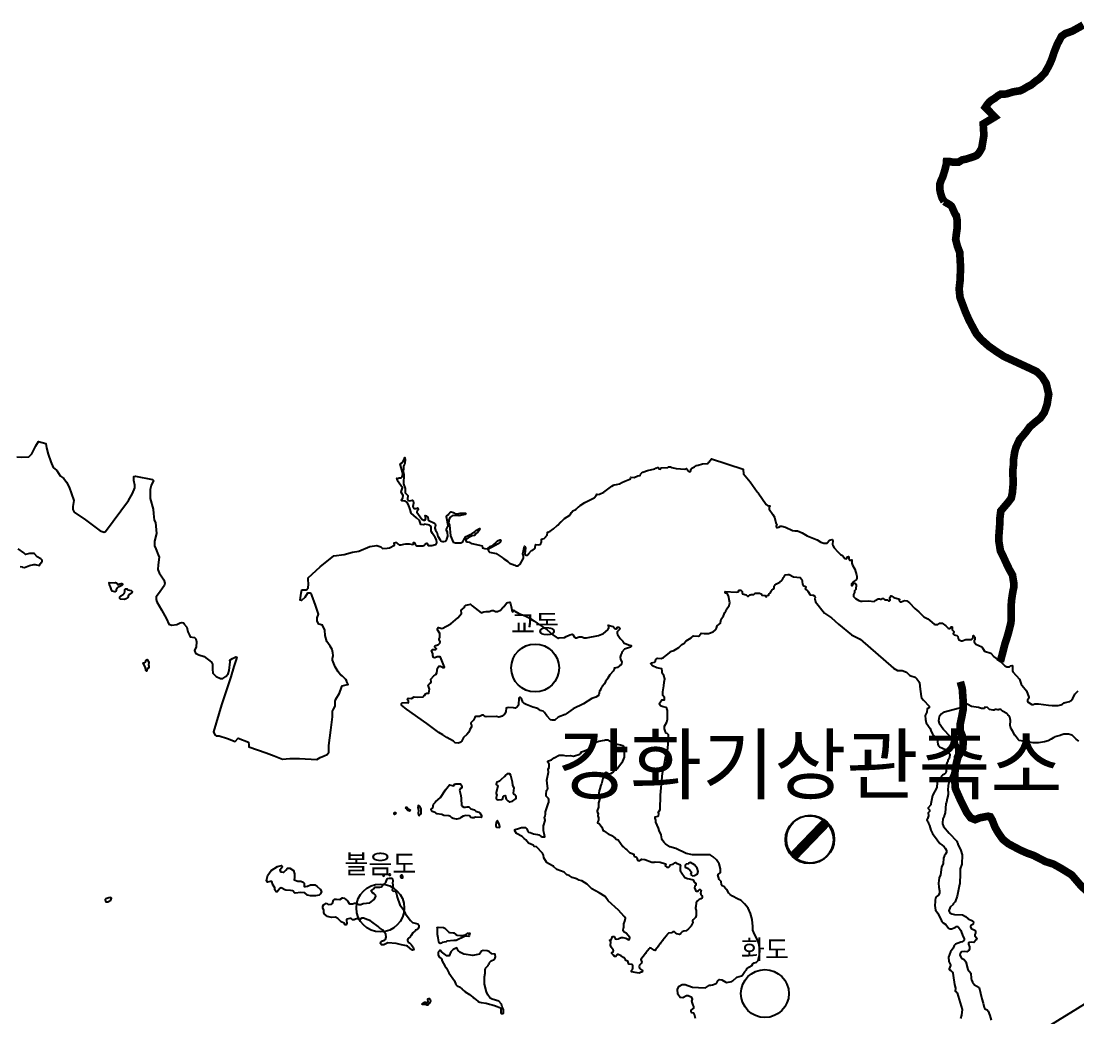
# Model space of a CAD drawing. Header units: millimetres. Extents: x -19392 to 580976, y -49129 to 736091.
# Drawn here: x 109746 to 164931, y 458038 to 510086 of the extents above; entities that cross this region are included whole.
import ezdxf
from ezdxf.enums import TextEntityAlignment as Align

# ---------------------------------------------------------------- set-up
doc = ezdxf.new("R2010")
doc.units = ezdxf.units.MM
for name, color, linetype in [('2121', 7, 'Continuous'), ('2122', 7, 'Continuous'), ('2411', 7, 'Continuous'), ('AWS', 4, 'Continuous'), ('AWS명', 2, 'Continuous'), ('EL', 2, 'Continuous'), ('Point', 1, 'Continuous'), ('관측소명', 3, 'Continuous'), ('기상청', 1, 'Continuous'), ('티센', 6, 'Continuous')]:
    doc.layers.add(name, color=color, linetype=linetype)
doc.styles.get("Standard").update_dxf_attribs({"font": ''})
doc.styles.get('Standard').set_extended_font_data('Gulim')

# ---------------------------------------------------------------- blocks, each defined once
blk = doc.blocks.new('관측소(기상청)')
at = {"layer": '기상청', "const_width": 500}
blk.add_lwpolyline([(821, 874), (-914, -926)], dxfattribs=at)
at = {"layer": '기상청'}
blk.add_circle((-46, -26), 1250, dxfattribs=at)

msp = doc.modelspace()

# ---------------------------------------------------------------- linework, layer by layer
at = {"layer": '2121', "color": 7}
for points in [[(109516, 487332), (109760, 487317), (110152, 487332), (110300, 487495), (110508, 487917), (110648, 488131), (110841, 488080), (111041, 488028), (111070, 487813), (111166, 487480), (111292, 487080), (111425, 486770), (111610, 486622), (111776, 486347), (111978, 486205), (112117, 486019), (112251, 485747), (112505, 485059), (112453, 484734), (112453, 484578), (112511, 484451), (113101, 484046), (113871, 483478), (114085, 483409), (114155, 483438), (115347, 485059), (115556, 485423), (115677, 485718), (115677, 485852), (115625, 486106), (115637, 486309), (115718, 486320), (116609, 486158), (116656, 486106), (116528, 485840), (116493, 485626), (116476, 485406), (116493, 485163), (116638, 484607), (116667, 484381), (116696, 484028), (116760, 483907), (116812, 483328), (116719, 482923), (116708, 482691), (116777, 482535), (116910, 482222), (116951, 482089), (116910, 481701), (116887, 481458), (116951, 481279), (117205, 480914), (117246, 480740), (117223, 480590), (116922, 480185), (116806, 480023), (116800, 479889), (116841, 479768), (117078, 479351), (117344, 478876), (117466, 478604), (117616, 478552), (117883, 478581), (118051, 478662), (118143, 478685), (118224, 478674), (118265, 478604), (118398, 478442), (118456, 478199), (118531, 478026), (118572, 477933), (118792, 477892), (118861, 477835), (118902, 477672), (118884, 477406), (118792, 477215), (118855, 477082), (119023, 476989), (119307, 476908), (119695, 476619), (119747, 476503), (119735, 476243), (119764, 476029), (119926, 475866), (120152, 475757), (120273, 475751), (120435, 475861), (120557, 476005), (120609, 476179), (120655, 476631), (120650, 476712), (120777, 476804), (120962, 476885), (121003, 476868), (120974, 476752), (120852, 476393), (120690, 475843), (120216, 474385), (119799, 472978), (119862, 472816), (119932, 472764), (120082, 472764), (120528, 472619), (120922, 472469), (121084, 472642), (121616, 472440), (121645, 472295), (121645, 472197), (122537, 471871)], [(122537, 471871), (122959, 471716), (123388, 471554), (123770, 471589), (124279, 471577), (125182, 471537), (125356, 471629), (125576, 471728), (125720, 471797), (125819, 471919), (125819, 472266), (125871, 472660), (125923, 473065), (126004, 473765), (126010, 474049), (126050, 474153), (126143, 474315), (126143, 474466), (126143, 474576), (126172, 474680), (126380, 474987), (126479, 475293), (126513, 475369), (126728, 475427), (126820, 475450), (126754, 475582), (126748, 475621), (126700, 475709), (126503, 475896), (126478, 475897), (126478, 475909), (126448, 475931), (126448, 475944), (126428, 475956), (126300, 476112), (126142, 476365), (126010, 476722), (126005, 476803), (126033, 476965), (126029, 477097), (125982, 477267), (125881, 477454), (125714, 477695), (125714, 477695), (125616, 478008), (125599, 478280), (125483, 478547), (125292, 478604), (125211, 478755), (125211, 478929), (125269, 479120), (125118, 479583), (124927, 480115), (124852, 480214), (124696, 480214), (124563, 479982), (124389, 479832), (124314, 479849), (124372, 480214), (124406, 480381), (124505, 480381), (124655, 480381), (124736, 480497), (124754, 480688), (124736, 480937), (124736, 481018), (125367, 481591), (126074, 482164), (126612, 482240), (127052, 482355), (127376, 482413), (127949, 482645), (128314, 482697), (128529, 482641), (128529, 482641), (128616, 482552), (128865, 482561), (128978, 482580), (129237, 482723), (129243, 482754), (129231, 482767), (129220, 482842), (129289, 482866), (129350, 482862), (129440, 482775), (129487, 482744), (129592, 482736), (129740, 482779), (129837, 482795), (130012, 482792), (130193, 482758), (130193, 482758), (130228, 482807), (130241, 482857), (130267, 482863), (130332, 482740), (130345, 482740), (130380, 482704), (130417, 482685), (130739, 482690), (130752, 482709), (130785, 482711), (130857, 482782), (130874, 482813), (130931, 482827), (131003, 482701), (131191, 482698), (131391, 482750), (131418, 482770), (131456, 482844), (131434, 483005), (131373, 483129), (131224, 483331), (131181, 483416), (131166, 483454), (131157, 483662), (131133, 483720), (131071, 483765), (130996, 483788), (130803, 483810), (130753, 483786), (130621, 483800), (130542, 484011), (130392, 484144), (130114, 484387), (130068, 484578), (129969, 484827), (129906, 484954), (129778, 485024), (129628, 485041), (129593, 485070), (129651, 485105), (129674, 485197), (129697, 485319), (129616, 485446), (129587, 485510), (129633, 485608), (129657, 485713), (129570, 485846), (129396, 486077), (129367, 486225), (129419, 486206), (129489, 486240), (129587, 486246), (129637, 486296), (129677, 486414), (129678, 486470), (129540, 486977), (129567, 486981), (129662, 487045), (129752, 487197), (129790, 487300), (129801, 487192), (129780, 487012), (129760, 486937), (129747, 486925), (129721, 486850), (129722, 486732), (129704, 486563), (129727, 486419), (129712, 485932), (129793, 485689), (129799, 485456), (129897, 485345), (129934, 485317), (129931, 485124), (129979, 485057), (130042, 485034), (130186, 485069), (130211, 485044), (130234, 484918), (130234, 484918), (130206, 484744), (130212, 484701), (130267, 484637), (130367, 484641), (130455, 484678), (130485, 484590), (130476, 484563), (130421, 484509), (130407, 484447), (130670, 484086), (130770, 484029), (130832, 484022), (130876, 484109), (130848, 484268), (130905, 484262), (130978, 484182), (131001, 484057), (131037, 484006), (131335, 483876), (131369, 483831), (131384, 483763), (131356, 483607), (131379, 483513), (131461, 483400), (131511, 483198), (131627, 482997), (131682, 482933), (131743, 482917), (131825, 482913), (131907, 482931), (131949, 482976), (131949, 482976), (131983, 483033), (132003, 483084), (132024, 483184), (132008, 483404), (131960, 483479), (131961, 483554), (132006, 483668), (132051, 483740), (132053, 483750), (131970, 484116), (131965, 484207), (131985, 484259), (132052, 484314), (132078, 484351), (132140, 484408), (132207, 484456), (132331, 484432), (132449, 484364), (132561, 484359), (132609, 484378), (132668, 484401), (132776, 484389), (132955, 484387), (132967, 484371), (132960, 484338), (132929, 484319), (132607, 484253), (132347, 484266), (132257, 484256), (132201, 484226), (132125, 484161), (132125, 484161), (132096, 484077), (132084, 484020), (132077, 483952), (132072, 483893), (132110, 483761), (132161, 483201), (132300, 482880), (132436, 482841), (132705, 482848), (132780, 482873), (132811, 482897), (132851, 482959), (132877, 483039), (132974, 483172), (132992, 483171), (133200, 483275), (133288, 483308), (133407, 483394), (133496, 483495), (133685, 483597), (133704, 483597), (133652, 483477), (133588, 483415), (133588, 483402), (133513, 483335), (133498, 483334), (133465, 483307), (133449, 483266), (133396, 483233), (133303, 483205), (133097, 483102), (133097, 483102), (133021, 483046), (132971, 482981), (132966, 482962), (132988, 482919), (133031, 482900), (133168, 482878), (133280, 482802), (133684, 482724), (133821, 482687), (133832, 482587), (133962, 482541), (134078, 482536), (134113, 482545), (134233, 482649), (134390, 482715), (134543, 482849), (134543, 482861), (134631, 482946), (134737, 483000), (134782, 483002), (134794, 482983), (134787, 482921), (134774, 482896), (134653, 482792), (134534, 482719), (134270, 482590), (134212, 482553), (134168, 482510), (134142, 482469), (134166, 482397), (134203, 482359), (134203, 482359), (134551, 482294), (134766, 482145), (134873, 482083), (134947, 482007), (135151, 481885), (135151, 481872), (135163, 481872), (135255, 481789), (135529, 481685), (135584, 481640), (135665, 481639), (135722, 481663), (135798, 481737), (135960, 482000), (135973, 482035), (135980, 482159), (135946, 482268), (136034, 482661), (136081, 482588), (136056, 482271), (136099, 482207), (136187, 482199), (136234, 482243), (136246, 482268), (136403, 482442), (136466, 482469), (136573, 482555), (136593, 482586), (136608, 482736), (136621, 482748), (136764, 482733), (136764, 482733), (136846, 482763), (136889, 482806), (136916, 482887), (136912, 483031), (136919, 483040), (136996, 483052), (137063, 483078), (137145, 483156), (137145, 483169), (137222, 483251), (137236, 483366), (137228, 483408), (137356, 483442), (137545, 483577), (137740, 483749), (137754, 483774), (137766, 483774), (137894, 483897), (137932, 483945), (137945, 483945), (138123, 484117), (138398, 484285), (138419, 484306), (138490, 484436), (138560, 484507), (138711, 484582), (138711, 484594), (138737, 484607), (138845, 484721), (138863, 484725), (138946, 484797), (138946, 484797), (139185, 484943), (139538, 485118), (139665, 485198), (139771, 485309), (139798, 485347), (139803, 485383), (139842, 485376), (139948, 485380), (140181, 485483), (140591, 485804), (140681, 485862), (140721, 485881), (140838, 485896), (140988, 485932), (141116, 485987), (141271, 486071), (141541, 486167), (141567, 486192), (141581, 486272), (141763, 486249), (141956, 486336), (142069, 486358), (142083, 486433), (142153, 486504), (142209, 486534), (142460, 486614), (142837, 486715), (142899, 486739), (142982, 486772), (143019, 486774), (143055, 486708), (143055, 486708), (143124, 486691), (143175, 486756), (143494, 486770), (143514, 486774), (143550, 486809), (143651, 486813), (143725, 486772), (143955, 486728), (144398, 486696), (144486, 486723), (144498, 486719), (144603, 486580), (144690, 486547), (144703, 486564), (144735, 486697), (144767, 486727), (144767, 486740), (144808, 486766), (144919, 486806), (145007, 486886), (145107, 486903), (145334, 486968), (145590, 486992), (145628, 487008), (145647, 487019), (145653, 487050), (145806, 487223), (145806, 487223), (147452, 486695), (147446, 486666), (147474, 486452), (147822, 486030), (148184, 485504), (148239, 485462), (148661, 484849), (148728, 484796), (148849, 484778), (148837, 484739), (148813, 484713), (148818, 484594), (149008, 484323), (149080, 484179), (149157, 483896), (149211, 483810), (149172, 483708), (149192, 483641), (149247, 483641), (149315, 483665), (149398, 483717), (149466, 483715), (149665, 483656), (150025, 483482), (150143, 483474), (150292, 483477), (150541, 483361), (150788, 483213), (151322, 482993), (151513, 482871), (151663, 482821), (151663, 482821), (151801, 482819), (151832, 482829), (151840, 482850), (151965, 482985), (152098, 483010), (152140, 482948), (152118, 482773), (152135, 482712), (152209, 482591), (152387, 482379), (152387, 482366), (152411, 482363), (152445, 482325), (152445, 482313), (152458, 482312), (152534, 482229), (152640, 482178), (152768, 482026), (152843, 482000), (152850, 482031), (152900, 482105), (152958, 482126), (152970, 482114), (152974, 482004), (153004, 481944), (153098, 481940), (153130, 481964), (153133, 481789), (153144, 481736), (153163, 481683), (153277, 481475), (153277, 481475), (153379, 481173), (153391, 481104), (153382, 480973), (153350, 480905), (153192, 480810), (153192, 480798), (153115, 480709), (153109, 480678), (153108, 480615), (153158, 480614), (153211, 480730), (153234, 480742), (153263, 480742), (153285, 480740), (153318, 480714), (153346, 480668), (153329, 480405), (153260, 480339), (153264, 480250), (153219, 480145), (153218, 480045), (153312, 479934), (153485, 479836), (153589, 479802), (153669, 479794), (154001, 479820), (154287, 479775), (154344, 479827), (154496, 479924), (154580, 479920), (154619, 479901), (154619, 479901), (154671, 479896), (154728, 479929), (154771, 479939), (154842, 479864), (154912, 479859), (154969, 479867), (155038, 479815), (155094, 479809), (155126, 479855), (155115, 479965), (155122, 480015), (155164, 480055), (155166, 480070), (155185, 480069), (155223, 480063), (155315, 479992), (155614, 479900), (155607, 479814), (155618, 479791), (155649, 479769), (155705, 479768), (155881, 479827), (155994, 479810), (156135, 479711), (156418, 479406), (156627, 479247), (156830, 479031), (156892, 478987), (157103, 478877), (157201, 478785), (157429, 478603), (157429, 478603), (157484, 478584), (157622, 478572), (157718, 478648), (157848, 478643), (158028, 478518), (158027, 478506), (158157, 478394), (158217, 478368), (158250, 478365), (158313, 478452), (158358, 478454), (158370, 478441), (158374, 478301), (158454, 478218), (158448, 478171), (158429, 478140), (158421, 478099), (158476, 478043), (158612, 478003), (158656, 477952), (158673, 477852), (158722, 477782), (158846, 477731), (158883, 477730), (159072, 477802), (159371, 477788), (159447, 477852), (159463, 477955), (159489, 478008), (159548, 477919), (159546, 477775), (159546, 477775), (159521, 477750), (159519, 477670), (159599, 477556), (159909, 477414), (159952, 477366), (160061, 477186), (160378, 477081), (160520, 476920), (160519, 476908), (160655, 476827), (160749, 476732), (160884, 476640), (161123, 476426), (161228, 476368), (161329, 476363), (161357, 476377), (161416, 476414), (161505, 476432), (161516, 476395), (161525, 476163), (161543, 476116), (161880, 475724), (161970, 475460), (162007, 475412), (162007, 475400), (162019, 475400), (162252, 475115), (162377, 474791), (162371, 474732), (162294, 474620), (162293, 474577), (162293, 474577), (162336, 474520), (162521, 474405), (162603, 474403), (162678, 474440), (162872, 474436), (163400, 474366), (163595, 474349), (163782, 474346), (163907, 474351), (164035, 474384), (164133, 474417), (164222, 474490), (164259, 474507), (164517, 474563), (164566, 474591), (164662, 474707), (164775, 474943), (164938, 475115)], [(109688, 481610), (109794, 481595), (109818, 481569), (109918, 481561), (110183, 481667), (110416, 481718), (110478, 481714), (110708, 481655), (110760, 481773), (110800, 481821), (110830, 481840), (110846, 481876), (110842, 481940), (110779, 482016), (110587, 482114), (110441, 482268), (110415, 482280), (110178, 482289), (109980, 482237), (109886, 482318), (109599, 482535)], [(164983, 472493), (164843, 472586), (164643, 472784), (164556, 472823), (164438, 472859), (164401, 472860), (164202, 472860), (164045, 472797), (164012, 472775), (163731, 472705), (163675, 472681), (163534, 472583), (163385, 472508), (163189, 472459), (162876, 472406), (162876, 472406), (162596, 472404), (161866, 472516), (161810, 472578), (161717, 472711), (161633, 472794), (161525, 473033), (161433, 473173), (161398, 473311), (161408, 473566), (161380, 473736), (161338, 473806), (161295, 473851), (161283, 473851), (161272, 473878), (161223, 473923), (160997, 474049), (160930, 474118), (160899, 474134), (160818, 474145), (160786, 474117), (160749, 474115), (160675, 474135), (160600, 474142), (160561, 474111), (160513, 474104), (160324, 474140), (160214, 474239), (160076, 474269), (160032, 474201), (159901, 474184), (159739, 474237), (159739, 474237), (159378, 474299), (159179, 474396), (159167, 474412), (159061, 474420), (158965, 474300), (158965, 474287), (158940, 474269), (157961, 474003), (157904, 473979), (157817, 473918), (157709, 473799), (157694, 473768), (157662, 473670), (157660, 473540), (157683, 473426), (157892, 473135), (157903, 473107), (158253, 472749), (158351, 472604), (158363, 472585), (158449, 472453), (158482, 472233), (158561, 472076), (158566, 471833), (158480, 471665), (158500, 471408), (158421, 471129), (158400, 470942), (158211, 470483), (158201, 470308), (158156, 470177), (158156, 470177), (158146, 469935), (158163, 469839), (158166, 469671), (158147, 469671), (158143, 469614), (158103, 469501), (158073, 469310), (158034, 469211), (158001, 468743), (157971, 468641), (157952, 468613), (157943, 468565), (157884, 468432), (157862, 468220), (157867, 468164), (157915, 468032), (158203, 467684), (158602, 467265), (158633, 467218), (158657, 467153), (158662, 467102), (158826, 466781), (158890, 466543), (158876, 466068), (158792, 465826), (158787, 465562), (158767, 465058), (158747, 465002), (158631, 464392), (158520, 464094), (158425, 463986), (158425, 463986), (158418, 463966), (158266, 463810), (158194, 463624), (158248, 463520), (158347, 463478), (158491, 463444), (158909, 463422), (159064, 463329), (159205, 463208), (159429, 463104), (159450, 463086), (159484, 463048), (159470, 462941), (159451, 462911), (159345, 462856), (159324, 462834), (159318, 462785), (159366, 462706), (159546, 462621), (159582, 462580), (159587, 462458), (159548, 462384), (159547, 462328), (159648, 462200), (159619, 462115), (159492, 461979), (159353, 461986), (159264, 461978), (159216, 461953), (159215, 461884), (159276, 461739), (159276, 461739), (159274, 461645), (159235, 461553), (159203, 461544), (159135, 461485), (159009, 461499), (159004, 461509), (158859, 461483), (158776, 461385), (158769, 461316), (158860, 461153), (158990, 461082), (159075, 460961), (159176, 460566), (159334, 460371), (159361, 460088), (159379, 460020), (159434, 459909), (159535, 459756), (159785, 459616), (159908, 459025), (159984, 458798), (160030, 458585), (160079, 458503), (160197, 458457), (160246, 458394), (160342, 458162), (160407, 457911)]]:
    msp.add_lwpolyline(points, dxfattribs=at)
at = {"layer": '2122', "color": 7}
for points in [[(114703, 480346), (114693, 480315), (114648, 480279), (114506, 480318), (114467, 480390), (114437, 480500), (114418, 480552), (114356, 480658), (114351, 480777), (114644, 480753), (114679, 480766), (114730, 480756), (114758, 480723), (114771, 480673), (114823, 480661), (114909, 480706), (114963, 480725), (115005, 480720), (115033, 480699), (115033, 480653), (115007, 480613), (114935, 480574), (114874, 480550), (114821, 480522), (114778, 480489), (114738, 480447), (114713, 480398), (114703, 480346), (114703, 480346)], [(144967, 458009), (144908, 458210), (144872, 458276), (144766, 458303), (144735, 458375), (144736, 458438), (144870, 458536), (144874, 458592), (144868, 458635), (144838, 458698), (144775, 458902), (144775, 458902), (144811, 459010), (144765, 459103), (144585, 459196), (144493, 459184), (144296, 459086), (144157, 459103), (144047, 459277), (144029, 459543), (144105, 459694), (144261, 459775), (144423, 459775), (144556, 459728), (144811, 459636), (145118, 459630), (145477, 459601), (145702, 459738), (145757, 459739), (145845, 459756), (146043, 459834), (146076, 459873), (146123, 459971), (146224, 460037), (146336, 460023), (146552, 459907), (146577, 459893), (146868, 459934), (146917, 459963), (147120, 460155), (147364, 460231), (147397, 460251), (147441, 460301), (147531, 460454), (147631, 460552), (147647, 460593), (147746, 460688), (147898, 460773), (147955, 460853), (147955, 460853), (148035, 460909), (148145, 460944), (148232, 461036), (148296, 461233), (148325, 461505), (148296, 461864), (148209, 462107), (148047, 462403), (147954, 462622), (147954, 462814), (147914, 463172), (147838, 463485), (147711, 463763), (147526, 463994), (147341, 464162), (147150, 464261), (146901, 464400), (146777, 464488), (146703, 464558), (146593, 464741), (146539, 464767), (146445, 464894), (146359, 464939), (146317, 464990), (146307, 465152), (146195, 465266), (146131, 465499), (146131, 465499), (146264, 465632), (146264, 465818), (146206, 466078), (146061, 466298), (145893, 466454), (145720, 466547), (145535, 466559), (145181, 466547), (144799, 466559), (144475, 466622), (143931, 466877), (143630, 466970), (143399, 467120), (143335, 467196), (143335, 467196), (143255, 467282), (143224, 467332), (143207, 467382), (143173, 467602), (143057, 467815), (143029, 467947), (142890, 468250), (142892, 468355), (142855, 468462), (142857, 468543), (143015, 468576), (143030, 468589), (143047, 468684), (143013, 468741), (143121, 468926), (143138, 469673), (143231, 470819), (143283, 471027), (143404, 471612), (143514, 472116), (143555, 472561), (143555, 472810), (143485, 472880), (143409, 472901), (143403, 472982), (143337, 473127), (143339, 473264), (143460, 473483), (143497, 473636), (143498, 473998), (143508, 474092), (143472, 474187), (143423, 474244), (143267, 474271), (143174, 474310), (143156, 474332), (143143, 474332), (143064, 474439), (143211, 474645), (143343, 474651), (143350, 474763), (143350, 474763), (143254, 474871), (143265, 475056), (143312, 475369), (143329, 475571), (143358, 475745), (143312, 475919), (143219, 476040), (143219, 476162), (143202, 476260), (143115, 476277), (142941, 476318), (142721, 476416), (142635, 476530), (142636, 476549), (142667, 476579), (142825, 476620), (142869, 476678), (142882, 476728), (142932, 476810), (142977, 476818), (143177, 476808), (143284, 476850), (143512, 477022), (143619, 477123), (143619, 477136), (143664, 477169), (143840, 477216), (144099, 477381), (144200, 477476), (144250, 477537), (144345, 477583), (144467, 477731), (144737, 477877), (144852, 477984), (145101, 477977), (145151, 477994), (145266, 478127), (145421, 478106), (145641, 478109), (145879, 478202), (145993, 478287), (146025, 478318), (146025, 478318), (146064, 478380), (146096, 478505), (146261, 478652), (146274, 478676), (146296, 478851), (146423, 479024), (146489, 479204), (146546, 479271), (146572, 479346), (146726, 479568), (146759, 479706), (146742, 479802), (146688, 480082), (146613, 480196), (146536, 480221), (146506, 480271), (146506, 480290), (146519, 480303), (147094, 480273), (147194, 480292), (147244, 480366), (147332, 480371), (147393, 480308), (147398, 480201), (147416, 480172), (147610, 480129), (147684, 480059), (147739, 480052), (147822, 480125), (147866, 480150), (148009, 480142), (148009, 480142), (148080, 480209), (148098, 480215), (148311, 480217), (148384, 480182), (148421, 480116), (148608, 480094), (148633, 480047), (148676, 480031), (148676, 480050), (148714, 480089), (148796, 480110), (148791, 480166), (148873, 480240), (148912, 480326), (148949, 480351), (148956, 480370), (149039, 480449), (149051, 480449), (149051, 480462), (149070, 480480), (149072, 480580), (149110, 480617), (149110, 480630), (149187, 480696), (149362, 480781), (149471, 480880), (149471, 480892), (149509, 480929), (149560, 481037), (149592, 481068), (149624, 481133), (149624, 481133), (149624, 481152), (149654, 481168), (149801, 481187), (149856, 481183), (150073, 481076), (150422, 481033), (150508, 480935), (150526, 480856), (150532, 480832), (150559, 480693), (150587, 480612), (150704, 480556), (150720, 480516), (150694, 480435), (150836, 480321), (150957, 480125), (151113, 480119), (151200, 480062), (151205, 479996), (151191, 479915), (151233, 479759), (151704, 479173), (151704, 479173), (152073, 478926), (152424, 478597), (153110, 478044), (153566, 477813), (155307, 476297), (155509, 476176), (155762, 476176), (155987, 476095), (156143, 475930), (156143, 475930), (156208, 475899), (156435, 475833), (156527, 475744), (156629, 475599), (156653, 475550), (156660, 475491), (156680, 475433), (156679, 475340), (156743, 474823), (156773, 474741), (156866, 474624), (157160, 474309), (157172, 474234), (157064, 474167), (157064, 474167), (157049, 473999), (156953, 473820), (156968, 473613), (157016, 473444), (157216, 473147), (157274, 472990), (157334, 472874), (157416, 472757), (157485, 472718), (157582, 472592), (157617, 472333), (157652, 472250), (157713, 472195), (158017, 472048), (158212, 471859), (158245, 471806), (158244, 471750), (158203, 471588), (158143, 471484), (158132, 471421), (158106, 471396), (158048, 471235), (158055, 470922), (158028, 470835), (157971, 470755), (157864, 470716), (157801, 470651), (157736, 470515), (157653, 470422), (157590, 470323), (157558, 470062), (157558, 470062), (157347, 469647), (157253, 469211), (157253, 469167), (157119, 469013), (157118, 468964), (157180, 468906), (157178, 468807), (157115, 468744), (157137, 468594), (157072, 468433), (157046, 468396), (157046, 468377), (157113, 468277), (157130, 468194), (157191, 468082), (157256, 467831), (157347, 467673), (157576, 467334), (157726, 467148), (157821, 467082), (157948, 466973), (158003, 466904), (158058, 466812), (158070, 466774), (158062, 466681), (158024, 466590), (157965, 466520), (157913, 466373), (157896, 466097), (157818, 465910), (157752, 465511), (157752, 465511), (157685, 465347), (157655, 465079), (157666, 464864), (157711, 464676), (157709, 464563), (157658, 464450), (157537, 464365), (157493, 464291), (157487, 464192), (157471, 464117), (157461, 463910), (157501, 463667), (157617, 463499), (157817, 463099), (157902, 462998), (158032, 462915), (158180, 462725), (158260, 462686), (158329, 462685), (158518, 462751), (158594, 462806), (158661, 462805), (158699, 462779), (158821, 462605), (158928, 462301), (158995, 462181), (158994, 462103), (158975, 462069), (158887, 462008), (158818, 461993), (158541, 461885), (158541, 461885), (158471, 461814), (158426, 461684), (158278, 461480), (158180, 461200), (158201, 460982), (158273, 460802), (158273, 460768), (158217, 460599), (158218, 460568), (158301, 460504), (158380, 460423), (158397, 460373), (158426, 460256), (158494, 459772), (158548, 459596), (158520, 459439), (158551, 459427), (158631, 459351), (158892, 458466), (158856, 458185), (158809, 457999)], [(115221, 479920), (115136, 479889), (114942, 479898), (114900, 479937), (114901, 480025), (114946, 480077), (115083, 480140), (115134, 480196), (115152, 480238), (115162, 480301), (115164, 480401), (115195, 480441), (115275, 480437), (115319, 480395), (115494, 480352), (115543, 480298), (115522, 480208), (115378, 480126), (115358, 480105), (115318, 479992), (115221, 479920), (115221, 479920)], [(116404, 476457), (116417, 476414), (116416, 476340), (116409, 476321), (116334, 476272), (116300, 476142), (116251, 476180), (116247, 476311), (116126, 476572), (116195, 476581), (116233, 476617), (116272, 476720), (116292, 476741), (116329, 476747), (116408, 476608), (116404, 476457), (116404, 476457)], [(135486, 470054), (135418, 470175), (135425, 470181), (135403, 470350), (135315, 470694), (135272, 470776), (135132, 470786), (135021, 470686), (135021, 470662), (135006, 470648), (134994, 470645), (134805, 470459), (134721, 470403), (134578, 470329), (134562, 470310), (134557, 470226), (134637, 470149), (134550, 469783), (134550, 469752), (134580, 469664), (134579, 469608), (134556, 469542), (134552, 469489), (134577, 469457), (134657, 469425), (134832, 469437), (134896, 469484), (134921, 469595), (134954, 469633), (135023, 469644), (135076, 469459), (135076, 469459), (135155, 469367), (135224, 469322), (135273, 469321), (135399, 469350), (135589, 469490), (135596, 469534), (135597, 469591), (135508, 469697), (135495, 469700), (135450, 469768), (135481, 469907), (135486, 470054), (135486, 470054)], [(130633, 468865), (130632, 468946), (130566, 469079), (130473, 469130), (130465, 469030), (130501, 468892), (130485, 468704), (130509, 468611), (130546, 468616), (130577, 468664), (130628, 468690), (130635, 468708), (130633, 468865), (130633, 468865)], [(129317, 468736), (129282, 468747), (129230, 468744), (129213, 468728), (129202, 468698), (129219, 468678), (129258, 468674), (129281, 468685), (129317, 468712), (129324, 468727), (129317, 468736), (129317, 468736)], [(129948, 468870), (129901, 468895), (129846, 468977), (129840, 469009), (129860, 469043), (129885, 469045), (129965, 468957), (130064, 468902), (130044, 468831), (129948, 468870), (129948, 468870)], [(134705, 468161), (134642, 468313), (134624, 468329), (134605, 468329), (134564, 468290), (134530, 468121), (134539, 468031), (134559, 468005), (134596, 467989), (134734, 467987), (134741, 468024), (134705, 468161), (134705, 468161)], [(128635, 465509), (128624, 465493), (128632, 465473), (128658, 465451), (128688, 465445), (128707, 465455), (128702, 465477), (128674, 465495), (128635, 465510), (128635, 465510)], [(129031, 465526), (129025, 465543), (128993, 465548), (128958, 465542), (128943, 465527), (128949, 465507), (128970, 465494), (129009, 465492), (129030, 465510), (129031, 465524), (129031, 465524)], [(129670, 465414), (129669, 465326), (129618, 465340), (129570, 465422), (129571, 465465), (129609, 465499), (129634, 465502), (129671, 465445), (129670, 465414), (129670, 465414)], [(114306, 464109), (114434, 464178), (114466, 464280), (114436, 464316), (114330, 464311), (114167, 464255), (114141, 464227), (114152, 464133), (114170, 464099), (114276, 464094), (114306, 464109), (114306, 464109)], [(133178, 462471), (133143, 462322), (133124, 462291), (133025, 462300), (132899, 462294), (132471, 462070), (132340, 462072), (131971, 462047), (131942, 462015), (131739, 461970), (131682, 461930), (131625, 461928), (131594, 461944), (131551, 462010), (131531, 462223), (131482, 462386), (131488, 462692), (131476, 462748), (131521, 462782), (131801, 462762), (131881, 462730), (132079, 462520), (132140, 462488), (132309, 462482), (132334, 462473), (132439, 462389), (132511, 462355), (132669, 462342), (132819, 462346), (132981, 462387), (133076, 462467), (133076, 462467), (133116, 462419), (133178, 462471), (133178, 462471)], [(130865, 458732), (130705, 458729), (130694, 458775), (130820, 458861), (130889, 458857), (130901, 458841), (130945, 458825), (130987, 458832), (131001, 458859), (130986, 459040), (131036, 459055), (131073, 459051), (131109, 458995), (131121, 458907), (131070, 458807), (130993, 458734), (130993, 458705), (130930, 458697), (130865, 458732), (130865, 458732)]]:
    msp.add_lwpolyline(points, dxfattribs=at)
for points in [[(131740, 478367), (132186, 478622), (132545, 478929), (132746, 479156), (132730, 479325), (132787, 479383), (132787, 479396), (132895, 479466), (132908, 479516), (132978, 479596), (133216, 479633), (133302, 479547), (133777, 479183), (133915, 479244), (134034, 479260), (134190, 479264), (134323, 479312), (134410, 479311), (134527, 479259), (134621, 479263), (134785, 479336), (134899, 479472), (134959, 479527), (134994, 479539), (134995, 479560), (135109, 479703), (135166, 479726), (135266, 479740), (135304, 479665), (135339, 479524), (135363, 479344), (135390, 479252), (135412, 479234), (135433, 479258), (135433, 479258), (135442, 479309), (135468, 479324), (135523, 479279), (135523, 479279), (135740, 479160), (136076, 479033), (136279, 478929), (136528, 478778), (136701, 478645), (137008, 478437), (137211, 478298), (137506, 478031), (137679, 477910), (137791, 477851), (137822, 477881), (137847, 477890), (138129, 477905), (138217, 477957), (138406, 478041), (138520, 478071), (138563, 478055), (138648, 477925), (138681, 477889), (138706, 477880), (138753, 477879), (138879, 477933), (139023, 477931), (139141, 477886), (139271, 477883), (139898, 478010), (140162, 478106), (140390, 478303), (140422, 478371), (140442, 478389), (140437, 478483), (140400, 478542), (140668, 478466), (140742, 478378), (140797, 478355), (140836, 478360), (140892, 478441), (140961, 478437), (141004, 478380), (140996, 478318), (140996, 478318), (140984, 478293), (140876, 478189), (140869, 478122), (140886, 478059), (141027, 477855), (141161, 477715), (141235, 477602), (141347, 477575), (141471, 477510), (141595, 477490), (141607, 477475), (141601, 477433), (141569, 477403), (141255, 477296), (141122, 477142), (141116, 477107), (141056, 476991), (141030, 476868), (141040, 476756), (141113, 476629), (141099, 476517), (141082, 476482), (141060, 476452), (140998, 476419), (140891, 476332), (140720, 476301), (140726, 476273), (140719, 476242), (140661, 476137), (140484, 475952), (140387, 475773), (140387, 475773), (140362, 475749), (140332, 475692), (140265, 475606), (140214, 475476), (140087, 475340), (140086, 475327), (140042, 475272), (139977, 475136), (139958, 475117), (139927, 474994), (139917, 474905), (139892, 474868), (139759, 474787), (139552, 474718), (139110, 474432), (138575, 474178), (138209, 473909), (138152, 473878), (137793, 473740), (137616, 473587), (137478, 473577), (137391, 473609), (137391, 473609), (137204, 473802), (137085, 473991), (137007, 474050), (136874, 474082), (136736, 474188), (136469, 474266), (136120, 474394), (136024, 474459), (135945, 474519), (135872, 474716), (135817, 474772), (135775, 474772), (135743, 474735), (135734, 474647), (135725, 474473), (135712, 474372), (135656, 474280), (135546, 474207), (135450, 474224), (135220, 474252), (135127, 474234), (135083, 474203), (135083, 474203), (135062, 474040), (135004, 473917), (134992, 473917), (134991, 473905), (134858, 473787), (134858, 473787), (134770, 473752), (134701, 473747), (134570, 473768), (134033, 473764), (133977, 473777), (133921, 473815), (133897, 473844), (133816, 473842), (133677, 473770), (133494, 473781), (133478, 473773), (133433, 473717), (133369, 473580), (133289, 473504), (133276, 473504), (133225, 473436), (133222, 473395), (133270, 473314), (133269, 473239), (133179, 473095), (133128, 472962), (133025, 472837), (132848, 472684), (132780, 472532), (132739, 472463), (132700, 472430), (132586, 472381), (132418, 472397), (132376, 472429), (132327, 472492), (131985, 472673), (131764, 472824), (131562, 472948), (130924, 473403), (129867, 474165), (129608, 474372), (129602, 474451), (129648, 474496), (129848, 474508), (129973, 474497), (129979, 474504), (129980, 474572), (129931, 474648), (129932, 474698), (129964, 474729), (130126, 474720), (130277, 474798), (130452, 474791), (130733, 474797), (130777, 474828), (130790, 474865), (130809, 474877), (130861, 474967), (130930, 474994), (131036, 474992), (131071, 475204), (131011, 475355), (131009, 475417), (131069, 475489), (131144, 475528), (131152, 475584), (131136, 475724), (131294, 475903), (131395, 475967), (131452, 476048), (131482, 476291), (131482, 476291), (131552, 476399), (131565, 476411), (131639, 476401), (131750, 476350), (131751, 476335), (131826, 476337), (131859, 476348), (131652, 476881), (131610, 476892), (131478, 476891), (131357, 476846), (131279, 476862), (131249, 476960), (131242, 477043), (131181, 477224), (131228, 477266), (131410, 477266), (131429, 477301), (131356, 477399), (131357, 477442), (131407, 477491), (131539, 477539), (131616, 477600), (131623, 477678), (131581, 477795), (131581, 477838), (131607, 477898), (131614, 477950), (131617, 478113), (131495, 478308), (131484, 478370), (131484, 478370), (131518, 478414), (131546, 478416), (131740, 478367)], [(140205, 470691), (140131, 470536), (140061, 470256), (140020, 470188), (139970, 469998), (139930, 469892), (139922, 469777), (139955, 469596), (139961, 469496), (139889, 469266), (139891, 469047), (139832, 468848), (139831, 468798), (139874, 468704), (139859, 468592), (139895, 468491), (139893, 468366), (139854, 468286), (139853, 468217), (139934, 468184), (140074, 467988), (140122, 467850), (140159, 467809), (140172, 467809), (140296, 467711), (140405, 467654), (140636, 467542), (140671, 467500), (140683, 467500), (140688, 467483), (140710, 467464), (140710, 467464), (140742, 467455), (140827, 467370), (140919, 467331), (141171, 466987), (141186, 466982), (141303, 466865), (141384, 466804), (141515, 466678), (141739, 466581), (141738, 466519), (141768, 466474), (141879, 466423), (141922, 466375), (141924, 466327), (141939, 466275), (142042, 466237), (142077, 466269), (142165, 466318), (142321, 466316), (142675, 466173), (142806, 466171), (142862, 466182), (143112, 466172), (143398, 466080), (143416, 466048), (143378, 465974), (143470, 465910), (143571, 465899), (143622, 465959), (143648, 466026), (143791, 466061), (143791, 466061), (143887, 466141), (143917, 466143), (143976, 466118), (144008, 466092), (144142, 466038), (144183, 465961), (144170, 465917), (144166, 465741), (144179, 465686), (144203, 465666), (144206, 465648), (144398, 465364), (144541, 465308), (144796, 465261), (144833, 465244), (144895, 465125), (144922, 465095), (144945, 465076), (144962, 465081), (144980, 465067), (144984, 465043), (144980, 464986), (144965, 464946), (144922, 464893), (144915, 464822), (144963, 464699), (144992, 464654), (145006, 464647), (145105, 464653), (145117, 464681), (145169, 464742), (145169, 464742), (145213, 464745), (145256, 464682), (145229, 464545), (145244, 464501), (145295, 464419), (145307, 464394), (145306, 464313), (145236, 464251), (145161, 464221), (145078, 464154), (145066, 464154), (144995, 464049), (144986, 463852), (144961, 463800), (144960, 463756), (144995, 463649), (144989, 463631), (144997, 463375), (144965, 463281), (144838, 463158), (144811, 463109), (144816, 463021), (144809, 462984), (144739, 462841), (144707, 462811), (144707, 462798), (144593, 462681), (144473, 462577), (144347, 462567), (144259, 462524), (144186, 462443), (144186, 462443), (144170, 462413), (144120, 462395), (143983, 462422), (143922, 462474), (143885, 462521), (143861, 462534), (143784, 462532), (143715, 462476), (143559, 462469), (143481, 462388), (143481, 462375), (143431, 462319), (143431, 462306), (143253, 462097), (143253, 462072), (143141, 461943), (143125, 461899), (143037, 461802), (143037, 461789), (142873, 461585), (142857, 461553), (142801, 461570), (142652, 461682), (142578, 461698), (142577, 461686), (142539, 461649), (142539, 461637), (142364, 461429), (142354, 461393), (142107, 461088), (142159, 460954), (142159, 460954), (142128, 460884), (142039, 460798), (142019, 460718), (142036, 460636), (142091, 460573), (142190, 460508), (142183, 460427), (142121, 460428), (142026, 460380), (141914, 460389), (141627, 460436), (141615, 460511), (141666, 460561), (141693, 460648), (141695, 460779), (141677, 460804), (141662, 460817), (141477, 460838), (141430, 460992), (141324, 461032), (141312, 461066), (141238, 461167), (141202, 461183), (141078, 461276), (140930, 461344), (140879, 461348), (140846, 461318), (140797, 461243), (140740, 461250), (140710, 461291), (140638, 461344), (140638, 461344), (140586, 461396), (140593, 461440), (140619, 461464), (140669, 461488), (140673, 461558), (140665, 461586), (140555, 461734), (140531, 461828), (140540, 461994), (140473, 462098), (140568, 462127), (140580, 462140), (140632, 462282), (140645, 462295), (140707, 462278), (140774, 462184), (140774, 462171), (140842, 462148), (140949, 462159), (140961, 462174), (141081, 462232), (141164, 462231), (141318, 462200), (141478, 462113), (141518, 462163), (141531, 462212), (141525, 462234), (141347, 462452), (141236, 462516), (141206, 462573), (141194, 462617), (141194, 462617), (141204, 462719), (141221, 462760), (141215, 462942), (141215, 462942), (141280, 463080), (141303, 463236), (141239, 463323), (140938, 463664), (140400, 464151), (140244, 464371), (139925, 464562), (139549, 464782), (139306, 465025), (139023, 465195), (138869, 465234), (138757, 465305), (138520, 465365), (138372, 465467), (138249, 465507), (138100, 465646), (137715, 465790), (137568, 465927), (137539, 465966), (137502, 465983), (137190, 466158), (137190, 466170), (137044, 466394), (137022, 466539), (136980, 466642), (136666, 466966), (136542, 466984), (136481, 467059), (136244, 467157), (136110, 467340), (136018, 467398), (135913, 467505), (135622, 467672), (135533, 467811), (135525, 467868), (135537, 467881), (135726, 467924), (135870, 467987), (136077, 467987), (136157, 467914), (136157, 467914), (136211, 467766), (136223, 467747), (136248, 467735), (136329, 467715), (136508, 467640), (136704, 467614), (136778, 467593), (136881, 467521), (136955, 467488), (137094, 467487), (137066, 467666), (137023, 467805), (137027, 467860), (137018, 468069), (137115, 468336), (137082, 468499), (137120, 468572), (137137, 468669), (137129, 468792), (137262, 469220), (137300, 469300), (137304, 469436), (137282, 469485), (137171, 469610), (137171, 469702), (137188, 469909), (137239, 469983), (137243, 470020), (137229, 470134), (137200, 470458), (137291, 470863), (137291, 470863), (137277, 471033), (137321, 471118), (137328, 471224), (137321, 471289), (137249, 471388), (137259, 471438), (137289, 471458), (137439, 471516), (137578, 471620), (137849, 471753), (138055, 471756), (138211, 471729), (138436, 471738), (138497, 471720), (138585, 471710), (138918, 471805), (138962, 471847), (139014, 471922), (139162, 471974), (139372, 472072), (139519, 472229), (139531, 472229), (139582, 472275), (139663, 472318), (139815, 472452), (139913, 472487), (140210, 472547), (140255, 472565), (140379, 472556), (140509, 472479), (140509, 472479), (140713, 472411), (140869, 472336), (141054, 472289), (141164, 472254), (141245, 472133), (141228, 472017), (141245, 471832), (141245, 471658), (141118, 471351), (140881, 471068), (140730, 470952), (140655, 470865), (140522, 470773), (140417, 470749), (140383, 470807), (140290, 470842), (140232, 470819)], [(132635, 469929), (132713, 469644), (132730, 469488), (132735, 469133), (132771, 469087), (132870, 469035), (132951, 469034), (133033, 469063), (133133, 469056), (133237, 468948), (133418, 468901), (133498, 468825), (133641, 468779), (133697, 468740), (133782, 468608), (133780, 468521), (133768, 468495), (133474, 468524), (133425, 468504), (133405, 468486), (133305, 468485), (133230, 468504), (133162, 468581), (133138, 468590), (132970, 468609), (132827, 468575), (132738, 468511), (132701, 468499), (132642, 468445), (132499, 468421), (132486, 468416), (132305, 468444), (132230, 468483), (132169, 468553), (132169, 468553), (132076, 468586), (131814, 468611), (131715, 468666), (131460, 468695), (131423, 468713), (131361, 468768), (131205, 468806), (131169, 468850), (131164, 468937), (131252, 469011), (131286, 469198), (131388, 469297), (131388, 469321), (131388, 469321), (131642, 469551), (131903, 469951), (132115, 470214), (132332, 470162), (132366, 470199), (132384, 470236), (132424, 470241), (132439, 470253), (132684, 470256), (132764, 470155), (132768, 470049), (132667, 469998), (132635, 469929)], [(123573, 465743), (123660, 465852), (123781, 465852), (123961, 465725), (124030, 465563), (124030, 465366), (124013, 465245), (124192, 465169), (124354, 465169), (124476, 465117), (124534, 465065), (124534, 464978), (124534, 464903), (124603, 464903), (124707, 464921), (124852, 464978), (125084, 464978), (125211, 464903), (125367, 464764), (125425, 464637), (125385, 464510), (125315, 464440), (125118, 464405), (124979, 464405), (124852, 464405), (124707, 464440), (124553, 464571), (124347, 464581), (124059, 464542), (124017, 464568), (123930, 464669), (123817, 464688), (123568, 464699), (123519, 464716), (123357, 464819), (123320, 464820), (123251, 464789), (123123, 464613), (123061, 464623), (123001, 464721), (122996, 464822), (122880, 465011), (122863, 465102), (122841, 465151), (122841, 465151), (122745, 465152), (122606, 465117), (122554, 465210), (122624, 465494), (122803, 465725), (123139, 465939), (123336, 465991), (123388, 465922), (123336, 465852), (123251, 465742), (123303, 465666), (123427, 465645), (123459, 465654), (123573, 465743)], [(144701, 465517), (144811, 465459), (144915, 465476), (145060, 465551), (145095, 465679), (145048, 465858), (144904, 466032), (144701, 466153), (144626, 466130), (144591, 466078), (144469, 466061), (144417, 466003), (144423, 465910), (144550, 465858), (144666, 465754), (144747, 465644), (144730, 465609)], [(125668, 464027), (125786, 463952), (125961, 463968), (126012, 464017), (126052, 464178), (126103, 464228), (126209, 464234), (126397, 464217), (126535, 464302), (126623, 464289), (126783, 464145), (126872, 464014), (126917, 463996), (127042, 463988), (127155, 464030), (127262, 464035), (127385, 463958), (127479, 463950), (127605, 464004), (127961, 464036), (128189, 464219), (128266, 464383), (128255, 464440), (128181, 464519), (128089, 464574), (128034, 464662), (128044, 464690), (128108, 464749), (128154, 464776), (128225, 464865), (128475, 464858), (128475, 464858), (128562, 464882), (128676, 465011), (128677, 465023), (128714, 465035), (128797, 465115), (128853, 465290), (128882, 465316), (128981, 465337), (129101, 465338), (129131, 465304), (129154, 465194), (129146, 465066), (129159, 465009), (129165, 464910), (129161, 464840), (129125, 464703), (129125, 464703), (129176, 464648), (129275, 464677), (129327, 464591), (129385, 464336), (129529, 463948), (129703, 463717), (129796, 463485), (130076, 463120), (130181, 463013), (130455, 462940), (130510, 462880), (130508, 462789), (130476, 462708), (130387, 462629), (130344, 462617), (130318, 462580), (130210, 462482), (130123, 462335), (130079, 462293), (130079, 462281), (129942, 462161), (129923, 462118), (129922, 462068), (129964, 461992), (130027, 461953), (130113, 461877), (130217, 461732), (130243, 461667), (130252, 461594), (130189, 461576), (130146, 461583), (129918, 461780), (129874, 461803), (129611, 461855), (129327, 461927), (128890, 461953), (128682, 461856), (128632, 461851), (128632, 461851), (128568, 461860), (128521, 461921), (128529, 462015), (128572, 462044), (128723, 462087), (128768, 462130), (128814, 462248), (128797, 462415), (128626, 462632), (128469, 462742), (128389, 462816), (128064, 463059), (128039, 463069), (127996, 463111), (127850, 463156), (127617, 463248), (127567, 463249), (127525, 463236), (127454, 463160), (127305, 463202), (127268, 463203), (127210, 463198), (127141, 463159), (127054, 463163), (126980, 463227), (126905, 463228), (126761, 463193), (126735, 463168), (126730, 463138), (126757, 462968), (126725, 462900), (126725, 462900), (126675, 462904), (126608, 462989), (126465, 463054), (126280, 463220), (126157, 463296), (126157, 463296), (125946, 463277), (125738, 463329), (125593, 463450), (125547, 463543), (125547, 463659), (125495, 463786), (125495, 463879), (125547, 463965)], [(131696, 461484), (131638, 461559), (131601, 461556), (131569, 461529), (131524, 461460), (131522, 461336), (131573, 461210), (131597, 461203), (131693, 461121), (131741, 461002), (131872, 460748), (131952, 460625), (132075, 460383), (132375, 459976), (132453, 459787), (132508, 459715), (132681, 459643), (132749, 459567), (132761, 459567), (132761, 459554), (132823, 459488), (132909, 459417), (132922, 459417), (132934, 459399), (133169, 459252), (133329, 459119), (133367, 459100), (133395, 459067), (133415, 459061), (133440, 459029), (133489, 458998), (133489, 458998), (133616, 458887), (133644, 458876), (133700, 458849), (133768, 458848), (134036, 458809), (134207, 458750), (134343, 458720), (134518, 458667), (134556, 458644), (134751, 458586), (134794, 458529), (134793, 458348), (134800, 458304), (134815, 458260), (134914, 458264), (134940, 458289), (134930, 458451), (134911, 458513), (134858, 458615), (134829, 458756), (134687, 458912), (134351, 459017), (134247, 459075), (134126, 459242), (134045, 459390), (133946, 459798), (133940, 460179), (133987, 460375), (133987, 460545), (134003, 460628), (134130, 460776), (134130, 460776), (134159, 460843), (134179, 460861), (134202, 460931), (134290, 461019), (134454, 461083), (134492, 461119), (134519, 461232), (134508, 461350), (134502, 461360), (134327, 461385), (134192, 461499), (134080, 461542), (133875, 461555), (133780, 461524), (133675, 461369), (133333, 461299), (132872, 461361), (132686, 461449), (132577, 461551), (132492, 461694), (132492, 461694), (132304, 461602), (132183, 461481), (132091, 461274), (131976, 461274)]]:
    msp.add_lwpolyline(points, close=True, dxfattribs=at)
at = {"layer": '2411', "const_width": 400}
for points in [[(157948, 500668), (157834, 500863), (157754, 501126), (157717, 501335), (157714, 501544), (157799, 501799), (157852, 501899), (157905, 502054), (157937, 502154), (158000, 502364), (158041, 502541), (158062, 502630), (158071, 502751), (158236, 502754), (158402, 502724), (158578, 502727), (158710, 502729), (158896, 502842), (159083, 502878), (159412, 502983), (159543, 503029), (159642, 503075), (159750, 503187), (159804, 503265), (159911, 503454), (159962, 503752), (159992, 503940), (160023, 504128), (160008, 504370), (159995, 504524), (159992, 504722), (160592, 505084), (160100, 505583), (160197, 505728), (160316, 505873), (160414, 505952), (160578, 506053), (160742, 506177), (160894, 506268), (161005, 506270), (161192, 506284), (161422, 506354), (161586, 506401), (161740, 506425), (161916, 506450), (162102, 506541), (162288, 506655), (162495, 506757), (162724, 506948), (162920, 507084), (163213, 507386), (163277, 507508), (163406, 507731), (163513, 507964), (163587, 508141), (163682, 508440), (163778, 508684), (163863, 508895), (163948, 509050), (164077, 509295), (164284, 509441), (164394, 509476), (164646, 509569), (164831, 509671), (165214, 509886)], [(157948, 500668), (158135, 500560), (158247, 500493), (158314, 500439), (158339, 500412), (158515, 500019), (158582, 499932), (158626, 499689), (158627, 499270), (158583, 498962), (158550, 498686), (158639, 498334), (158761, 498014), (158794, 497419), (158795, 497001), (158785, 496582), (158730, 496108), (158775, 495656), (159062, 494896), (159250, 494467), (159626, 493763), (159880, 493467), (160288, 493104), (160696, 492819), (161071, 492578), (162328, 491999), (162769, 491791), (163045, 491539), (163276, 491165), (163409, 490603), (163322, 490063), (163179, 489654), (162970, 489356), (162706, 489145), (162420, 488902), (162244, 488659), (162068, 488448), (161881, 488227), (161695, 487819), (161629, 487576), (161574, 487212), (161575, 486969), (161542, 486705), (161542, 486308), (161554, 485944), (161511, 485459), (161456, 485183), (161291, 484962), (160906, 484508), (160862, 484155), (160863, 483935), (160841, 483681), (160808, 483240), (160809, 482898), (160887, 482424), (161041, 482116), (161185, 481797), (161351, 481456), (161517, 481159), (161583, 480751), (161584, 480509), (161551, 480376), (161507, 480122), (161474, 479891), (161453, 479648), (161453, 479306), (161453, 479097), (161454, 478887), (161432, 478656), (161322, 478214), (161246, 477949), (161191, 477773), (161125, 477574), (161048, 477276), (160884, 476640)], [(165402, 464645), (165084, 464948), (164607, 465504), (164066, 465837), (163654, 466068), (163242, 466198), (162614, 466523), (162289, 466638), (161942, 466790), (161314, 467122), (161017, 467354), (160772, 467700), (160606, 467989), (160461, 468358), (160360, 468538), (160245, 468567), (159818, 468488), (159566, 468386), (159334, 468480), (159125, 468762), (158793, 469427), (158533, 470012), (158496, 470539), (158525, 471066), (158663, 471644), (158923, 472106), (158944, 472475), (158894, 472771), (158778, 473046), (158778, 473342), (158858, 473710), (158944, 474165), (158944, 474534), (158894, 475227), (158793, 475588)]]:
    msp.add_lwpolyline(points, dxfattribs=at)
at = {"layer": 'AWS'}
for centre in [(136588, 476309), (128506, 463777), (148588, 459307)]:
    msp.add_circle(centre, 1250, dxfattribs=at)
at = {"layer": '기상청'}
msp.add_circle((150957, 467367), 1250, dxfattribs=at)
at = {"layer": '티센'}
msp.add_lwpolyline([(174318, 464320), (129994, 436998)], dxfattribs=at)

# ---------------------------------------------------------------- block references
at = {"layer": 'Point'}
msp.add_blockref('관측소(기상청)', (150957, 467367), dxfattribs=at)

# ---------------------------------------------------------------- texts
at = {"layer": 'AWS명'}
for s, p in [('교동', (136588, 477809)), ('볼음도', (128506, 465277)), ('화도', (148588, 460807))]:
    msp.add_text(s, height=1000, dxfattribs=at).set_placement(p, align=Align.BOTTOM_CENTER)
at = {"layer": 'EL'}
msp.add_text('0.000', height=2.5, dxfattribs=at).set_placement((150957, 467366), align=Align.TOP_CENTER)
at = {"layer": '관측소명'}
msp.add_text('강화기상관측소', height=3000, dxfattribs=at).set_placement((150957, 468867), align=Align.BOTTOM_CENTER)

doc.saveas('drawing.dxf')
